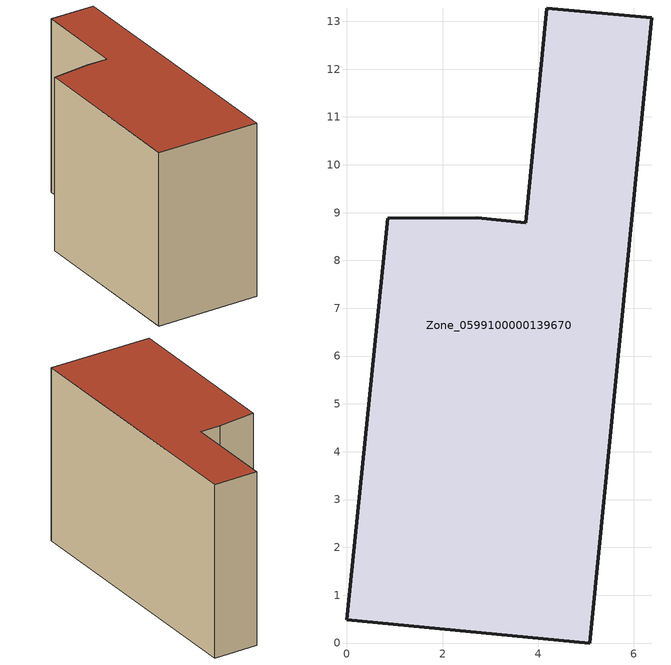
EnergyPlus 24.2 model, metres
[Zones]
Zone_0599100000139670
 floor ground (C_G): 0.85,8.88 2.72,8.89 3.74,8.79 4.18,13.28 6.37,13.07 5.08,0 0,0.49 z0
 wall outside (C_F): 5.08,0 6.37,13.07 4.18,13.28 3.74,8.79 2.72,8.89 0.85,8.88 0,0.49 5.08,0 z0:8.57
 roof outside (C_R): 2.72,8.89 0.85,8.88 0,0.49 5.08,0 6.37,13.07 4.18,13.28 3.74,8.79 z8.57
[BUILDING]
Pand.0599100000139670: North Axis=0; Terrain=City; Loads Convergence Tolerance Value=0.04; Temperature Convergence Tolerance Value=0.4; Solar Distribution=FullExterior; Maximum Number of Warmup Days=25; Minimum Number of Warmup Days=1
[Site:Location]
Rotterdam.The.Hague.AP_ZH_NLD Design_Conditions: Latitude=51.96; Longitude=4.45; Time Zone=1; Elevation=-4.5
[SITE:GROUNDTEMPERATURE:BUILDINGSURFACE]
18, 18, 18, 18, 18, 18, 18, 18, 18, 18, 18, 18
[MATERIAL] Thermal Absorptance=0.9; Solar Absorptance=0.7; Visible Absorptance=0.7
Name | Roughness | Thickness | Conductivity | Density | Specific Heat
G.TI.1975-1991 | MediumSmooth | 0.15 | 0.288461 | 540 | 1210
F.TI.1975-1991 | Rough | 0.3 | 0.230769 | 1920 | 840
R.TI.1975-1991 | MediumRough | 0.2 | 0.153846 | 1500 | 1000
[CONSTRUCTION]
C_G: G.TI.1975-1991
C_F: F.TI.1975-1991
C_R: R.TI.1975-1991
[ZONE]
Zone_0599100000139670: Type=1; Multiplier=1; Ceiling Height=Autocalculate; Volume=Autocalculate; Floor Area=autocalculate; Part of Total Floor Area=Yes
[ZONEINFILTRATION:DESIGNFLOWRATE]
Infil_Zone_0599100000139670: Zone or ZoneList or Space or SpaceList=Zone_0599100000139670; Schedule=AlwaysOn; Design Flow Rate Calculation Method=Flow/Area; Flow Rate per Floor Area=0.003; Constant Term Coefficient=1; Temperature Term Coefficient=0; Velocity Term Coefficient=0; Velocity Squared Term Coefficient=0
[HVACTEMPLATE:ZONE:IDEALLOADSAIRSYSTEM]
Zone_0599100000139670: Maximum Heating Supply Air Temperature=50; Minimum Cooling Supply Air Temperature=13; Maximum Heating Supply Air Humidity Ratio=0.0156; Minimum Cooling Supply Air Humidity Ratio=0.0077; Heating Limit=NoLimit; Cooling Limit=NoLimit; Dehumidification Control Type=ConstantSensibleHeatRatio; Cooling Sensible Heat Ratio=0.7; Dehumidification Setpoint=60; Humidification Control Type=None; Humidification Setpoint=30; Outdoor Air Method=None; Outdoor Air Flow Rate per Person=0.00944; Outdoor Air Flow Rate per Zone Floor Area=0; Outdoor Air Flow Rate per Zone=0; Demand Controlled Ventilation Type=None; Outdoor Air Economizer Type=NoEconomizer; Heat Recovery Type=None; Sensible Heat Recovery Effectiveness=0.7; Latent Heat Recovery Effectiveness=0.65
[ZONECONTROL:THERMOSTAT]
ThermostatControl_Zone_0599100000139670: Zone or ZoneList=Zone_0599100000139670; Control Type Schedule=DualSetpointControlType; Control 1=Thermostat_Zone_0599100000139670; Temperature Difference Between Cutout And Setpoint=0
[THERMOSTATSETPOINT:DUALSETPOINT]
Thermostat_Zone_0599100000139670: Heating Setpoint Temperature Schedule=HeatingSetpoint_Zone_0599100000139670; Cooling Setpoint Temperature Schedule=CoolingSetpoint_Zone_0599100000139670
[SCHEDULE:COMPACT]
HeatingSetpoint_Zone_0599100000139670: Through: 12/31, For: AllDays, Until: 24:00, 21
CoolingSetpoint_Zone_0599100000139670: Through: 12/31, For: AllDays, Until: 24:00, 24
DualSetpointControlType: Through: 12/31, For: AllDays, Until: 24:00, 4
AlwaysOn: Through: 12/31, For: AllDays, Until: 24:00, 1
